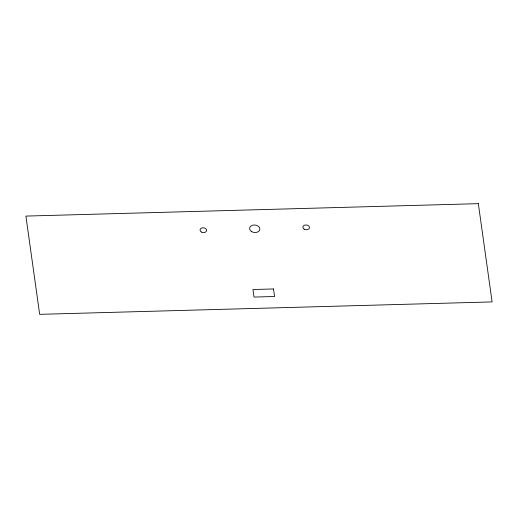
<?xml version="1.0" encoding="UTF-8"?>
<svg xmlns="http://www.w3.org/2000/svg" width="518" height="518" viewBox="0 0 518 518"><rect width="100%" height="100%" fill="white"/><g stroke="black" fill="none" stroke-linecap="round" stroke-linejoin="round"><path stroke-width="0.78" d="M478.334 203.658L25.9 216.09L39.666 314.342L492.1 301.91L478.334 203.658M273.517 288.947L252.952 289.517L254.014 297.073L274.579 296.503L273.517 288.947M251.748 231.701A5.18 3.762 5.8 0 0 259.887 229.37A5.18 3.762 5.8 0 0 252.596 225.233A5.18 3.762 5.8 0 0 251.748 231.701M304.195 229.17A3.289 2.389 5.8 0 0 309.434 227.81A3.289 2.389 5.8 0 0 304.908 225.084A3.289 2.389 5.8 0 0 304.195 229.17M201.483 232.064A3.289 2.389 5.8 0 0 206.624 230.536A3.289 2.389 5.8 0 0 201.949 227.952A3.289 2.389 5.8 0 0 201.483 232.064"/></g></svg>
